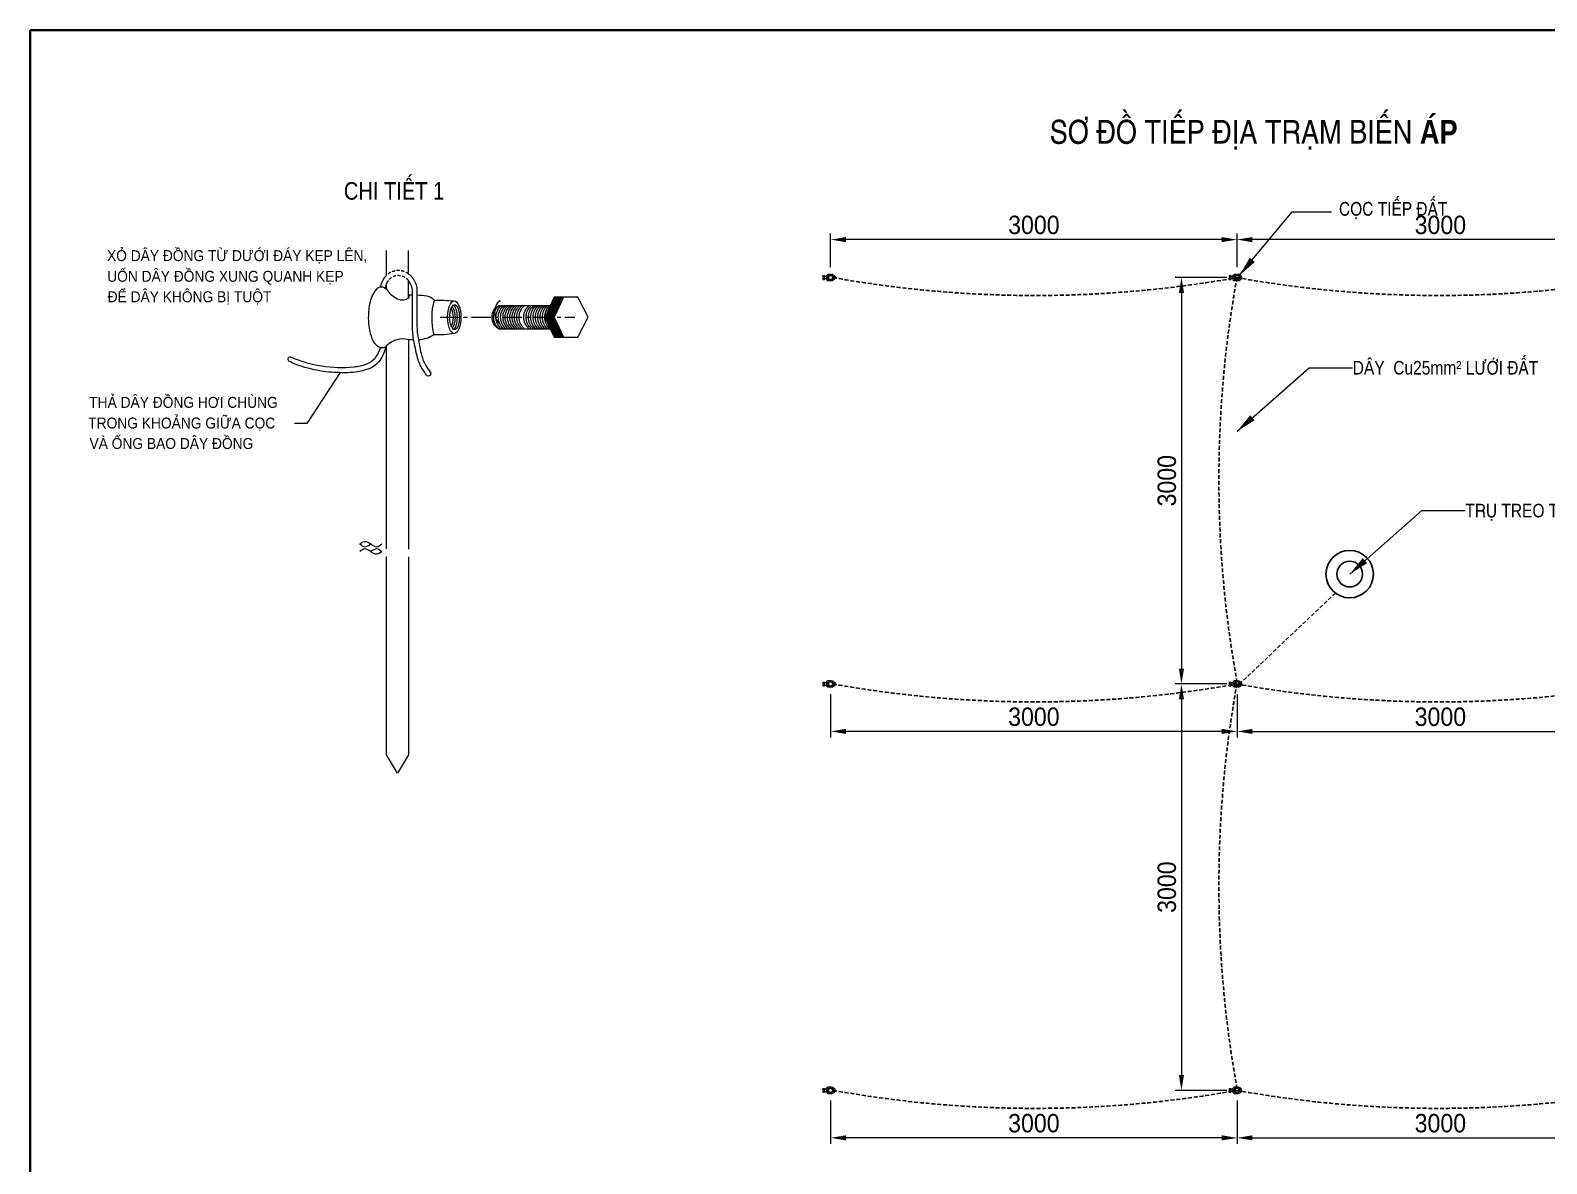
# Model space of a CAD drawing. Header units: millimetres. Extents: x -23083795 to 376618, y 113268 to 3804440.
# Drawn here: x 314039 to 321456, y 122480 to 128025 of the extents above; entities that cross this region are included whole.
import ezdxf

# ---------------------------------------------------------------- set-up
doc = ezdxf.new("R2010")
doc.units = ezdxf.units.MM
doc.header["$LTSCALE"] = 6
for name, pattern in [('CENTER', [50.8, 31.75, -6.35, 6.35, -6.35]), ('DASHED', [19.05, 12.7, -6.35]), ('HIDDEN2', [4.7625, 3.175, -1.5875])]:
    doc.linetypes.add(name, pattern=pattern)
for name, color, linetype, lineweight in [('Co ban', 3, 'Continuous', 13), ('DIM', 4, 'Continuous', 13), ('Hatch', 250, 'Continuous', 13), ('Net dam', 1, 'Continuous', 18), ('Netcoban', 4, 'Continuous', 25), ('netlonkhungten', 32, 'Continuous', 35), ('Netvua', 3, 'Continuous', 20), ('Text', 7, 'Continuous', 13), ('Truc', 6, 'Continuous', 9)]:
    doc.layers.add(name, color=color, linetype=linetype, lineweight=lineweight)
doc.styles.get("Standard").update_dxf_attribs({"font": 'VHELVCN_1.TTF', "height": 60})
doc.styles.add('VNI-HELVE', font='VHELVEN_0.TTF', dxfattribs={"width": 0.9})
doc.dimstyles.new('D10', dxfattribs={"dimtxt": 15, "dimasz": 15, "dimexe": 5, "dimexo": 10, "dimgap": 5, "dimtad": 1, "dimtoh": 1, "dimdec": 0, "dimdsep": 46, "dimtxsty": 'VNI-HELVE', "dimcen": 250, "dimclrd": 256, "dimclre": 256, "dimclrt": 7, "dimadec": 0, "dimazin": 0, "dimtfac": 1, "dimtdec": 0, "dimtmove": 0, "dimatfit": 1, "dimfxl": 1, "dimtolj": 1, "dimtzin": 0, "dimlwd": -1, "dimlwe": -1, "dimarcsym": 0})
doc.dimstyles.new('D50', dxfattribs={"dimtxt": 60, "dimasz": 75, "dimexe": 30, "dimexo": 50, "dimgap": 25, "dimtad": 1, "dimdec": 0, "dimdsep": 46, "dimtxsty": 'VNI-HELVE', "dimcen": 0, "dimclrd": 256, "dimclre": 256, "dimclrt": 7, "dimadec": 0, "dimazin": 0, "dimtfac": 1, "dimtdec": 0, "dimtmove": 1, "dimatfit": 3, "dimfxl": 1, "dimtolj": 1, "dimtzin": 0, "dimlwd": -1, "dimlwe": -1, "dimarcsym": 0})
doc.dimstyles.new('ISO-50', dxfattribs={"dimtxt": 2.5, "dimasz": 100, "dimexe": 50, "dimexo": 50, "dimtad": 0, "dimtoh": 1, "dimdec": 0, "dimlfac": 1.666667, "dimrnd": 1, "dimtxsty": 'Standard', "dimblk": 'OBLIQUE', "dimcen": 2.5, "dimclrd": 7, "dimclre": 7, "dimclrt": 7, "dimadec": 0, "dimazin": 0, "dimtfac": 1, "dimtdec": 0, "dimtmove": 0, "dimatfit": 3, "dimfxl": 1, "dimlwd": 0, "dimlwe": 0, "dimarcsym": 0})

# ---------------------------------------------------------------- blocks, each defined once
blk = doc.blocks.new('*D303')
at = {"layer": 'Defpoints', "color": 0}
for p in [(317954, 122838.9), (319942.2, 122838.9), (317954, 122606.6)]:
    blk.add_point(p, dxfattribs=at)
at = {"layer": 'DIM'}
for p, q in [((317954, 122788.9), (317954, 122576.6)), ((319942.2, 122788.9), (319942.2, 122576.6)), ((319867.2, 122606.6), (318029, 122606.6))]:
    blk.add_line(p, q, dxfattribs=at)
for points in [[(318029, 122619.1), (318029, 122594.1), (317954, 122606.6)], [(319867.2, 122619.1), (319867.2, 122594.1), (319942.2, 122606.6)]]:
    blk.add_solid(points, dxfattribs=at)
at = {"layer": 'DIM', "color": 7, "insert": (318948.1, 122677.9), "char_height": 90, "attachment_point": 5, "style": 'VNI-HELVE'}
blk.add_mtext('\\A1;3000', dxfattribs=at)
blk = doc.blocks.new('*D304')
at = {"layer": 'Defpoints', "color": 0}
for p in [(319942.2, 122838.9), (321930.5, 122838.9), (321930.5, 122606.6)]:
    blk.add_point(p, dxfattribs=at)
at = {"layer": 'DIM'}
for p, q in [((319942.2, 122788.9), (319942.2, 122576.6)), ((321930.5, 122788.9), (321930.5, 122576.6)), ((320017.2, 122606.6), (321855.5, 122606.6))]:
    blk.add_line(p, q, dxfattribs=at)
for points in [[(320017.2, 122619.1), (320017.2, 122594.1), (319942.2, 122606.6)], [(321855.5, 122619.1), (321855.5, 122594.1), (321930.5, 122606.6)]]:
    blk.add_solid(points, dxfattribs=at)
at = {"layer": 'DIM', "color": 7, "insert": (320936.4, 122677.9), "char_height": 90, "attachment_point": 5, "style": 'VNI-HELVE'}
blk.add_mtext('\\A1;3000', dxfattribs=at)
blk = doc.blocks.new('*D305')
at = {"layer": 'Defpoints', "color": 0}
for p in [(319942.2, 124827.1), (319669.9, 122838.9), (319942.2, 122838.9)]:
    blk.add_point(p, dxfattribs=at)
at = {"layer": 'DIM'}
for p, q in [((319892.2, 124827.1), (319639.9, 124827.1)), ((319669.9, 124752.1), (319669.9, 122913.9)), ((319892.2, 122838.9), (319639.9, 122838.9))]:
    blk.add_line(p, q, dxfattribs=at)
for points in [[(319657.4, 124752.1), (319682.4, 124752.1), (319669.9, 124827.1)], [(319657.4, 122913.9), (319682.4, 122913.9), (319669.9, 122838.9)]]:
    blk.add_solid(points, dxfattribs=at)
at = {"layer": 'DIM', "color": 7, "insert": (319598.7, 123833), "char_height": 90, "attachment_point": 5, "rotation": 90, "style": 'VNI-HELVE'}
blk.add_mtext('\\A1;3000', dxfattribs=at)
blk = doc.blocks.new('*D306')
at = {"layer": 'Defpoints', "color": 0}
for p in [(319942.2, 126815.4), (319669.9, 124827.1), (319942.2, 124827.1)]:
    blk.add_point(p, dxfattribs=at)
at = {"layer": 'DIM'}
for p, q in [((319892.2, 126815.4), (319639.9, 126815.4)), ((319669.9, 126740.4), (319669.9, 124902.1)), ((319892.2, 124827.1), (319639.9, 124827.1))]:
    blk.add_line(p, q, dxfattribs=at)
for points in [[(319657.4, 126740.4), (319682.4, 126740.4), (319669.9, 126815.4)], [(319657.4, 124902.1), (319682.4, 124902.1), (319669.9, 124827.1)]]:
    blk.add_solid(points, dxfattribs=at)
at = {"layer": 'DIM', "color": 7, "insert": (319598.7, 125821.3), "char_height": 90, "attachment_point": 5, "rotation": 90, "style": 'VNI-HELVE'}
blk.add_mtext('\\A1;3000', dxfattribs=at)
blk = doc.blocks.new('*D307')
at = {"layer": 'Defpoints', "color": 0}
for p in [(319942.2, 124827.1), (321930.5, 124827.1), (321930.5, 124594.9)]:
    blk.add_point(p, dxfattribs=at)
at = {"layer": 'DIM'}
for p, q in [((319942.2, 124777.1), (319942.2, 124564.9)), ((321930.5, 124777.1), (321930.5, 124564.9)), ((320017.2, 124594.9), (321855.5, 124594.9))]:
    blk.add_line(p, q, dxfattribs=at)
for points in [[(320017.2, 124607.4), (320017.2, 124582.4), (319942.2, 124594.9)], [(321855.5, 124607.4), (321855.5, 124582.4), (321930.5, 124594.9)]]:
    blk.add_solid(points, dxfattribs=at)
at = {"layer": 'DIM', "color": 7, "insert": (320936.4, 124666.1), "char_height": 90, "attachment_point": 5, "style": 'VNI-HELVE'}
blk.add_mtext('\\A1;3000', dxfattribs=at)
blk = doc.blocks.new('*D308')
at = {"layer": 'Defpoints', "color": 0}
for p in [(317954, 124827.1), (319942.2, 124827.1), (317954, 124594.9)]:
    blk.add_point(p, dxfattribs=at)
at = {"layer": 'DIM'}
for p, q in [((317954, 124777.1), (317954, 124564.9)), ((319942.2, 124777.1), (319942.2, 124564.9)), ((319867.2, 124594.9), (318029, 124594.9))]:
    blk.add_line(p, q, dxfattribs=at)
for points in [[(318029, 124607.4), (318029, 124582.4), (317954, 124594.9)], [(319867.2, 124607.4), (319867.2, 124582.4), (319942.2, 124594.9)]]:
    blk.add_solid(points, dxfattribs=at)
at = {"layer": 'DIM', "color": 7, "insert": (318948.1, 124666.1), "char_height": 90, "attachment_point": 5, "style": 'VNI-HELVE'}
blk.add_mtext('\\A1;3000', dxfattribs=at)
blk = doc.blocks.new('_Oblique')
at = {"color": 0, "lineweight": -2}
blk.add_line((-0.5, -0.5), (0.5, 0.5), dxfattribs=at)
blk = doc.blocks.new('*D309')
at = {"layer": 'Defpoints', "color": 0}
for p in [(317954, 127000.8), (317954, 126815.4), (319942.2, 126815.4)]:
    blk.add_point(p, dxfattribs=at)
at = {"layer": 'DIM'}
for p, q in [((317954, 126865.4), (317954, 127030.8)), ((319867.2, 127000.8), (318029, 127000.8)), ((319942.2, 126865.4), (319942.2, 127030.8))]:
    blk.add_line(p, q, dxfattribs=at)
for points in [[(318029, 127013.3), (318029, 126988.3), (317954, 127000.8)], [(319867.2, 127013.3), (319867.2, 126988.3), (319942.2, 127000.8)]]:
    blk.add_solid(points, dxfattribs=at)
at = {"layer": 'DIM', "color": 7, "insert": (318948.1, 127072.1), "char_height": 90, "attachment_point": 5, "style": 'VNI-HELVE'}
blk.add_mtext('\\A1;3000', dxfattribs=at)
blk = doc.blocks.new('*D310')
at = {"layer": 'Defpoints', "color": 0}
for p in [(319942.2, 127000.8), (319942.2, 126815.4), (321930.5, 126815.4)]:
    blk.add_point(p, dxfattribs=at)
at = {"layer": 'DIM'}
for p, q in [((319942.2, 126865.4), (319942.2, 127030.8)), ((321855.5, 127000.8), (320017.2, 127000.8)), ((321930.5, 126865.4), (321930.5, 127030.8))]:
    blk.add_line(p, q, dxfattribs=at)
for points in [[(320017.2, 127013.3), (320017.2, 126988.3), (319942.2, 127000.8)], [(321855.5, 127013.3), (321855.5, 126988.3), (321930.5, 127000.8)]]:
    blk.add_solid(points, dxfattribs=at)
at = {"layer": 'DIM', "color": 7, "insert": (320936.4, 127072.1), "char_height": 90, "attachment_point": 5, "style": 'VNI-HELVE'}
blk.add_mtext('\\A1;3000', dxfattribs=at)

msp = doc.modelspace()

# ---------------------------------------------------------------- hatches: boundary and pattern name
at = {"layer": 'Hatch'}
h = msp.add_hatch(dxfattribs=at)
h.set_pattern_fill('LINE', color=256, scale=1.339546, angle=45, style=0)
h.set_pattern_definition([(45, (-691926.8522, -74757.2392), (-3.007365643, 3.007365643), [])])
h.paths.add_polyline_path([(316647.66746, 126718.51629), (316601.92057, 126718.51629), (316555.23212, 126621.2827, 0.0000549853), (316555.23212, 126621.26598), (316600.97099, 126621.26598)])
h.paths.add_polyline_path([(316600.97901, 126621.26598), (316555.23212, 126621.26598), (316601.92057, 126524.03238), (316647.66746, 126524.03238)])

# ---------------------------------------------------------------- linework, layer by layer
for p, q in [((317963.87056, 126819.23719), (317970.24339, 126819.23719)), ((317963.87056, 126811.52378), (317970.24338, 126811.52378)), ((319952.11266, 126819.23719), (319958.48548, 126819.23719)), ((319952.11266, 126811.52378), (319958.48548, 126811.52378)), ((317963.87056, 124830.99509), (317970.24339, 124830.99509)), ((319952.11266, 124830.99509), (319958.48548, 124830.99509)), ((317963.87056, 124823.28168), (317970.24338, 124823.28168)), ((319952.11266, 124823.28168), (319958.48548, 124823.28168)), ((317963.87056, 122842.75299), (317970.24339, 122842.75299)), ((317963.87056, 122835.03958), (317970.24338, 122835.03958)), ((319952.11266, 122842.75299), (319958.48548, 122842.75299)), ((319952.11266, 122835.03958), (319958.48548, 122835.03958))]:
    msp.add_line(p, q)
for centre, radius in [((317953.99282, 126815.38048), 10.60396), ((317966.00843, 126815.38048), 1.41165), ((317967.42008, 126817.82554), 1.41165), ((317967.42008, 126812.93543), 1.41165), ((317968.83173, 126815.38048), 1.41165), ((317970.24338, 126817.82554), 1.41165), ((317970.24338, 126812.93543), 1.41165), ((317971.65503, 126815.38048), 1.41165), ((319942.23492, 126815.38048), 10.60396), ((319954.25053, 126815.38048), 1.41165), ((319955.66218, 126817.82554), 1.41165), ((319955.66218, 126812.93543), 1.41165), ((319957.07383, 126815.38048), 1.41165), ((319958.48548, 126817.82554), 1.41165), ((319958.48548, 126812.93543), 1.41165), ((319959.89713, 126815.38048), 1.41165), ((317953.99282, 124827.13838), 10.60396), ((317966.00843, 124827.13838), 1.41165), ((317967.42008, 124829.58344), 1.41165), ((317968.83173, 124827.13838), 1.41165), ((317970.24338, 124829.58344), 1.41165), ((317971.65503, 124827.13838), 1.41165), ((319942.23492, 124827.13838), 10.60396), ((319954.25053, 124827.13838), 1.41165), ((319955.66218, 124829.58344), 1.41165), ((319957.07383, 124827.13838), 1.41165), ((319958.48548, 124829.58344), 1.41165), ((319959.89713, 124827.13838), 1.41165), ((317967.42008, 124824.69333), 1.41165), ((317970.24338, 124824.69333), 1.41165), ((319955.66218, 124824.69333), 1.41165), ((319958.48548, 124824.69333), 1.41165), ((317953.99282, 122838.89629), 10.60396), ((317966.00843, 122838.89629), 1.41165), ((317967.42008, 122841.34134), 1.41165), ((317967.42008, 122836.45123), 1.41165), ((317968.83173, 122838.89629), 1.41165), ((317970.24338, 122841.34134), 1.41165), ((317970.24338, 122836.45123), 1.41165), ((317971.65503, 122838.89629), 1.41165), ((319942.23492, 122838.89629), 10.60396), ((319954.25053, 122838.89629), 1.41165), ((319955.66218, 122841.34134), 1.41165), ((319955.66218, 122836.45123), 1.41165), ((319957.07383, 122838.89629), 1.41165), ((319958.48548, 122841.34134), 1.41165), ((319958.48548, 122836.45123), 1.41165), ((319959.89713, 122838.89629), 1.41165)]:
    msp.add_circle(centre, radius)
at = {"layer": 'Co ban'}
for points in [[(316337.80657, 126587.87071, -0.4621218877), (316337.80657, 126703.60745, 0.055743867)], [(316332.27921, 126563.39761, -0.4621218877), (316332.27921, 126679.13435, 0.055743867)], [(316354.97877, 126563.39761, -0.4621218877), (316354.97877, 126679.13435, 0.055743867)], [(316377.67833, 126563.39761, -0.4621218877), (316377.67833, 126679.13435, 0.055743867)], [(316400.37789, 126563.39761, -0.4621218877), (316400.37789, 126679.13435, 0.055743867)], [(316423.07745, 126563.39761, -0.4621218877), (316423.07745, 126679.13435, 0.055743867)], [(316445.77701, 126563.39761, -0.4621218877), (316445.77701, 126679.13435, 0.055743867)], [(316491.17613, 126563.39761, -0.4621218877), (316491.17613, 126679.13435, 0.055743867)], [(316513.87568, 126563.39761, -0.4621218877), (316513.87568, 126679.13435, 0.055743867)], [(316536.57524, 126563.39761, -0.4621218877), (316536.57524, 126679.13435, 0.055743867)], [(316559.2748, 126563.39761, -0.4621218877), (316559.2748, 126679.13435, 0.055743867)], [(316581.97436, 126563.39761, -0.4621218877), (316581.97436, 126679.13435, 0.055743867)]]:
    msp.add_lwpolyline(points, format="xyb", dxfattribs=at)
for points in [[(315651.27167, 125511.72788), (315675.30596, 125524.2294), (315704.81221, 125511.74567), (315733.9448, 125498.06979), (315758.43532, 125511.71246)], [(315651.27167, 125511.72788), (315675.02038, 125498.59256), (315704.81221, 125511.74567)], [(315758.4012, 125474.18359), (315734.31847, 125461.74322), (315704.81221, 125474.22696), (315675.67963, 125487.90284), (315651.18901, 125474.26576)], [(315758.4012, 125474.18359), (315734.60405, 125487.38006), (315704.81221, 125474.22696)]]:
    msp.add_spline(points, degree=3, dxfattribs=at)
at = {"layer": 'Net dam'}
for points in [[(315781.94167, 126826.20905), (315781.94167, 126947.07789)], [(315889.10532, 126833.42374), (315889.10532, 126947.07789)], [(315781.94167, 126758.556), (315781.94167, 126786.51251)], [(315889.10532, 126714.79232), (315889.10532, 126800.35513)], [(316663.72841, 126718.51629), (316601.92057, 126718.51629), (316555.22811, 126621.27434), (316601.92057, 126524.03238), (316655.6394, 126524.03238)], [(316332.27921, 126679.13435), (316583.01063, 126679.13435)], [(315781.94167, 125487.25478), (315781.94167, 126481.35882)], [(315889.10532, 126511.08621), (315889.10532, 125487.23937)], [(315889.0712, 125449.7105), (315889.10532, 124479.80304), (315835.52349, 124390.47833), (315781.94167, 124479.80304), (315781.94167, 125449.85955)]]:
    msp.add_lwpolyline(points, dxfattribs=at)
at = {"layer": 'Net dam', "linetype": 'DASHED', "ltscale": 0.2}
for points in [[(315781.98188, 126826.24767, -0.3596659997), (315888.8048, 126833.63979, 14.450912729)], [(315781.94167, 126786.51251, -0.5704974163), (315889.00685, 126800.47746, 16.4780988946)]]:
    msp.add_lwpolyline(points, format="xyb", dxfattribs=at)
at = {"layer": 'Net dam'}
for points in [[(315889.10532, 126833.42374, -0.0673465268), (315904.40191, 126818.88051, -0.1246809771), (315925.8607, 126779.75216, -0.0682373552), (315930.34, 126749.68642), (315930.34, 126585.75562, 0.0420816161), (315937.36434, 126509.7255, 0.0270710354), (315953.32484, 126435.43852, 0.0639102196), (315973.11336, 126385.44742, 0.0330316177), (315995.58913, 126352.47446, -1.0528376162), (315976.22163, 126338.85518, 0.0059425035), (315947.52906, 126383.297, -0.054090871), (315927.4339, 126447.21441, -0.0225180961), (315918.82608, 126491.17837, -0.0316911425), (315908.75555, 126556.73039), (315908.75555, 126753.24384, 0.124795938), (315894.22641, 126793.12382, 0.0302308664), (315889.10532, 126800.35513)], [(315915.10663, 126509.74455, -0.004245541), (315889.10532, 126511.08621, 0.2674042118), (315781.94167, 126481.35882, -0.364152891), (315745.20025, 126473.9542, -0.1573338128), (315711.42902, 126515.49757, -0.0825618105), (315694.25225, 126616.92403, -0.0557639707), (315702.74871, 126696.4572, -0.1321482374), (315738.65298, 126764.34179, -0.3837499233), (315781.94167, 126758.556, 0.1475433966), (315827.36988, 126716.13385, 0.3071145591), (315889.10532, 126714.79232, 0.2468858835), (315892.81837, 126723.1662)], [(315753.17308, 126769.80085, -0.1248749658), (315771.79276, 126814.14729, -0.0529449192), (315781.94167, 126826.20905, -0.0529449192)], [(315781.94167, 126786.51251, 0.063121105), (315775.21221, 126764.58222)], [(315892.81837, 126723.1662, 0.2127894836), (315889.10532, 126729.6942, -0.0106429146), (315908.75555, 126730.22123, -0.0106429146)], [(315930.34, 126729.83597, -0.0262910281), (315978.65776, 126725.29077, -0.1861920261), (316014.20248, 126705.1725, -0.0244110214), (316110.15903, 126700.50026)], [(316014.35958, 126705.17252, 0.1346110295), (316013.77569, 126534.27597, -2.7785924958)], [(316583.01865, 126563.39761), (316332.27921, 126563.39761, -0.5985526372), (316332.27921, 126679.13435), (316578.37475, 126679.13435)], [(316343.62899, 126563.39761, -0.4621218877), (316343.62899, 126679.13435, 0.055743867)], [(316366.32855, 126563.39761, -0.4621218877), (316366.32855, 126679.13435, 0.055743867)], [(316389.02811, 126563.39761, -0.4621218877), (316389.02811, 126679.13435, 0.055743867)], [(316411.72767, 126563.39761, -0.4621218877), (316411.72767, 126679.13435, 0.055743867)], [(316434.42723, 126563.39761, -0.4621218877), (316434.42723, 126679.13435, 0.055743867)], [(316457.12679, 126563.39761, -0.4621218877), (316457.12679, 126679.13435, 0.055743867)], [(316479.82635, 126563.39761, -0.4621218877), (316479.82635, 126679.13435, 0.055743867)], [(316502.52591, 126563.39761, -0.4621218877), (316502.52591, 126679.13435, 0.055743867)], [(316525.22546, 126563.39761, -0.4621218877), (316525.22546, 126679.13435, 0.055743867)], [(316547.92502, 126563.39761, -0.4621218877), (316547.92502, 126679.13435, 0.055743867)], [(316570.62458, 126563.39761, -0.4621218877), (316570.62458, 126679.13435, 0.055743867)], [(316112.95458, 126541.73626, -0.0478628375), (316013.77569, 126534.27597, -0.1171326697), (315937.31898, 126509.98063, -0.1171326697)], [(315777.97548, 126477.2788, -0.0832983106), (315754.19134, 126418.31026, -0.1812255389), (315689.88783, 126366.75464, -0.0780769129), (315591.93725, 126349.56945, -0.0255049172), (315485.44394, 126353.9902, -0.044939282), (315368.37055, 126380.20391, -0.0579368451), (315304.06717, 126406.35533, -0.7256879786), (315312.29197, 126427.27642)], [(315312.29197, 126427.27642, 0.1308184679), (315622.59356, 126378.70957, 0.0643124621), (315682.20168, 126391.96573, 0.1531960144), (315730.15051, 126427.46325, 0.0787365772), (315752.83329, 126471.08775, 0.0510822125)]]:
    msp.add_lwpolyline(points, format="xyb", dxfattribs=at)
msp.add_lwpolyline([(316718.13255, 126718.51629), (316647.66746, 126718.51629), (316600.975, 126621.27434), (316647.66746, 126524.03238), (316718.13255, 126524.03238), (316768.00871, 126621.27434)], close=True, dxfattribs=at)
for centre, major_axis, ratio in [((316112.95458, 126621.26598), (0, 79.52972), 0.4081810975), ((316114.74412, 126621.26598), (0, 60.92398), 0.3853669466)]:
    msp.add_ellipse(centre, major_axis=major_axis, ratio=ratio, dxfattribs=at)
for centre, major_axis, ratio, start_param, end_param in [((316078.01988, 126620.06703), (0, 59.13961), 0.518783335, 3.8729611708, 5.5518167899), ((316089.57795, 126620.06703), (0, 60.15394), 0.4783617871, 3.6337587772, 5.7910191836), ((316104.5878, 126620.06703), (0, 60.92398), 0.3853669466, 3.3596091052, 6.0651688555)]:
    msp.add_ellipse(centre, major_axis=major_axis, ratio=ratio, start_param=start_param, end_param=end_param, dxfattribs=at)
at = {"layer": 'Netcoban', "color": 1, "linetype": 'HIDDEN2'}
msp.add_line((320422.77027, 125271.963), (319954.25053, 124827.13838), dxfattribs=at)
at = {"layer": 'Netcoban'}
for radius in [115.98079, 62.961]:
    msp.add_circle((320492.82552, 125364.39571), radius, dxfattribs=at)
at = {"layer": 'Netcoban', "color": 1, "linetype": 'HIDDEN2'}
for centre, start, end in [((318954.12167, 132309.65573), 259.804675986, 280.195324014), ((325435.45157, 125827.07696), 169.804675985, 190.195324015), ((320928.23098, 132309.65573), 259.804675986, 280.195324014), ((318953.06308, 130321.60369), 259.804675986, 280.195324014), ((325435.45157, 123839.21521), 169.804675985, 190.195324015), ((320927.17239, 130321.60369), 259.804675986, 280.195324014), ((318954.12167, 128333.17153), 259.804675986, 280.195324014), ((320928.23098, 128333.17153), 259.804675986, 280.195324014)]:
    msp.add_arc(centre, 5582.42136, start, end, dxfattribs=at)
at = {"layer": 'netlonkhungten'}
msp.add_lwpolyline([(314039.37466, 128024.60388), (331900.90399, 128024.60388), (331900.90399, 115085.8863), (314039.37466, 115085.8863)], close=True, dxfattribs=at)
at = {"layer": 'Netvua'}
for p, q in [((317933.50437, 126824.78681), (317939.00986, 126830.2923)), ((317954.34407, 126830.2923), (317939.00986, 126830.2923)), ((317948.87641, 126830.2923), (317959.03486, 126830.2923)), ((319921.74647, 126824.78681), (319927.25196, 126830.2923)), ((319942.58617, 126830.2923), (319927.25196, 126830.2923)), ((319937.11851, 126830.2923), (319947.27696, 126830.2923)), ((317915.02327, 126822.26796), (317915.02327, 126808.49301)), ((317915.73337, 126824.56378), (317923.50644, 126824.56378)), ((317915.73337, 126819.97213), (317923.50644, 126819.97213)), ((317915.73337, 126810.78884), (317923.50644, 126810.78884)), ((317915.73337, 126806.19719), (317923.50644, 126806.19719)), ((317923.50644, 126824.56378), (317923.50644, 126806.19719)), ((317933.50437, 126820.68246), (317923.50644, 126820.68246)), ((317923.50644, 126810.07851), (317933.50437, 126810.07851)), ((317933.50437, 126824.78681), (317933.50437, 126806.42022)), ((317933.50437, 126806.42022), (317939.45592, 126800.46867)), ((317942.72611, 126820.68246), (317939.31239, 126820.68246)), ((317939.31239, 126810.07851), (317942.72611, 126810.07851)), ((317939.45592, 126800.46867), (317959.03486, 126800.46867)), ((317942.72611, 126820.68246), (317943.38886, 126820.01972)), ((317942.72611, 126810.07851), (317943.38886, 126810.74125)), ((317943.38886, 126810.74125), (317943.38886, 126820.01972)), ((317948.87641, 126826.31582), (317959.03486, 126826.31582)), ((317948.87641, 126804.44515), (317959.03486, 126804.44515)), ((317966.38738, 126824.08965), (317969.52523, 126821.99775)), ((317969.52523, 126808.76321), (317966.38738, 126806.67132)), ((317968.59314, 126827.39829), (317971.73099, 126825.30639)), ((317971.73099, 126805.45458), (317968.59314, 126803.36268)), ((319903.26537, 126822.26796), (319903.26537, 126808.49301)), ((319903.97547, 126824.56378), (319911.74854, 126824.56378)), ((319903.97547, 126819.97213), (319911.74854, 126819.97213)), ((319903.97547, 126810.78884), (319911.74854, 126810.78884)), ((319903.97547, 126806.19719), (319911.74854, 126806.19719)), ((319911.74854, 126824.56378), (319911.74854, 126806.19719)), ((319921.74647, 126820.68246), (319911.74854, 126820.68246)), ((319911.74854, 126810.07851), (319921.74647, 126810.07851)), ((319921.74647, 126824.78681), (319921.74647, 126806.42022)), ((319921.74647, 126806.42022), (319927.69802, 126800.46867)), ((319930.96821, 126820.68246), (319927.55449, 126820.68246)), ((319927.55449, 126810.07851), (319930.96821, 126810.07851)), ((319927.69802, 126800.46867), (319947.27696, 126800.46867)), ((319930.96821, 126820.68246), (319931.63096, 126820.01972)), ((319930.96821, 126810.07851), (319931.63096, 126810.74125)), ((319931.63096, 126810.74125), (319931.63096, 126820.01972)), ((319937.11851, 126826.31582), (319947.27696, 126826.31582)), ((319937.11851, 126804.44515), (319947.27696, 126804.44515)), ((319954.62948, 126824.08965), (319957.76733, 126821.99775)), ((319957.76733, 126808.76321), (319954.62948, 126806.67132)), ((319956.83524, 126827.39829), (319959.97309, 126825.30639)), ((319959.97309, 126805.45458), (319956.83524, 126803.36268)), ((317915.02327, 124834.02586), (317915.02327, 124820.25091)), ((317915.73337, 124836.32168), (317923.50644, 124836.32168)), ((317915.73337, 124831.73003), (317923.50644, 124831.73003)), ((317923.50644, 124836.32168), (317923.50644, 124817.95509)), ((317933.50437, 124832.44036), (317923.50644, 124832.44036)), ((317933.50437, 124836.54471), (317939.00986, 124842.0502)), ((317933.50437, 124836.54471), (317933.50437, 124818.17812)), ((317954.34407, 124842.0502), (317939.00986, 124842.0502)), ((317942.72611, 124832.44036), (317939.31239, 124832.44036)), ((317942.72611, 124832.44036), (317943.38886, 124831.77762)), ((317943.38886, 124822.49915), (317943.38886, 124831.77762)), ((317948.87641, 124842.0502), (317959.03486, 124842.0502)), ((317948.87641, 124838.07372), (317959.03486, 124838.07372)), ((317966.38738, 124835.84755), (317969.52523, 124833.75565)), ((317968.59314, 124839.15619), (317971.73099, 124837.06429)), ((319903.26537, 124834.02586), (319903.26537, 124820.25091)), ((319903.97547, 124836.32168), (319911.74854, 124836.32168)), ((319903.97547, 124831.73003), (319911.74854, 124831.73003)), ((319911.74854, 124836.32168), (319911.74854, 124817.95509)), ((319921.74647, 124832.44036), (319911.74854, 124832.44036)), ((319921.74647, 124836.54471), (319927.25196, 124842.0502)), ((319921.74647, 124836.54471), (319921.74647, 124818.17812)), ((319942.58617, 124842.0502), (319927.25196, 124842.0502)), ((319930.96821, 124832.44036), (319927.55449, 124832.44036)), ((319930.96821, 124832.44036), (319931.63096, 124831.77762)), ((319931.63096, 124822.49915), (319931.63096, 124831.77762)), ((319937.11851, 124842.0502), (319947.27696, 124842.0502)), ((319937.11851, 124838.07372), (319947.27696, 124838.07372)), ((319954.62948, 124835.84755), (319957.76733, 124833.75565)), ((319956.83524, 124839.15619), (319959.97309, 124837.06429)), ((317915.73337, 124822.54674), (317923.50644, 124822.54674)), ((317915.73337, 124817.95509), (317923.50644, 124817.95509)), ((317923.50644, 124821.83641), (317933.50437, 124821.83641)), ((317933.50437, 124818.17812), (317939.45592, 124812.22657)), ((317939.31239, 124821.83641), (317942.72611, 124821.83641)), ((317939.45592, 124812.22657), (317959.03486, 124812.22657)), ((317942.72611, 124821.83641), (317943.38886, 124822.49915)), ((317948.87641, 124816.20305), (317959.03486, 124816.20305)), ((317969.52523, 124820.52112), (317966.38738, 124818.42922)), ((317971.73099, 124817.21248), (317968.59314, 124815.12058)), ((319903.97547, 124822.54674), (319911.74854, 124822.54674)), ((319903.97547, 124817.95509), (319911.74854, 124817.95509)), ((319911.74854, 124821.83641), (319921.74647, 124821.83641)), ((319921.74647, 124818.17812), (319927.69802, 124812.22657)), ((319927.55449, 124821.83641), (319930.96821, 124821.83641)), ((319927.69802, 124812.22657), (319947.27696, 124812.22657)), ((319930.96821, 124821.83641), (319931.63096, 124822.49915)), ((319937.11851, 124816.20305), (319947.27696, 124816.20305)), ((319957.76733, 124820.52112), (319954.62948, 124818.42922)), ((319959.97309, 124817.21248), (319956.83524, 124815.12058)), ((317915.02327, 122845.78376), (317915.02327, 122832.00881)), ((317915.73337, 122848.07958), (317923.50644, 122848.07958)), ((317915.73337, 122843.48793), (317923.50644, 122843.48793)), ((317915.73337, 122834.30464), (317923.50644, 122834.30464)), ((317915.73337, 122829.71299), (317923.50644, 122829.71299)), ((317923.50644, 122848.07958), (317923.50644, 122829.71299)), ((317933.50437, 122844.19826), (317923.50644, 122844.19826)), ((317923.50644, 122833.59431), (317933.50437, 122833.59431)), ((317933.50437, 122848.30262), (317939.00986, 122853.8081)), ((317933.50437, 122848.30262), (317933.50437, 122829.93602)), ((317933.50437, 122829.93602), (317939.45592, 122823.98447)), ((317954.34407, 122853.8081), (317939.00986, 122853.8081)), ((317942.72611, 122844.19826), (317939.31239, 122844.19826)), ((317939.31239, 122833.59431), (317942.72611, 122833.59431)), ((317942.72611, 122844.19826), (317943.38886, 122843.53552)), ((317942.72611, 122833.59431), (317943.38886, 122834.25705)), ((317943.38886, 122834.25705), (317943.38886, 122843.53552)), ((317948.87641, 122853.8081), (317959.03486, 122853.8081)), ((317948.87641, 122849.83162), (317959.03486, 122849.83162)), ((317948.87641, 122827.96095), (317959.03486, 122827.96095)), ((317966.38738, 122847.60545), (317969.52523, 122845.51356)), ((317969.52523, 122832.27902), (317966.38738, 122830.18712)), ((317968.59314, 122850.91409), (317971.73099, 122848.82219)), ((317971.73099, 122828.97038), (317968.59314, 122826.87848)), ((319903.26537, 122845.78376), (319903.26537, 122832.00881)), ((319903.97547, 122848.07958), (319911.74854, 122848.07958)), ((319903.97547, 122843.48793), (319911.74854, 122843.48793)), ((319903.97547, 122834.30464), (319911.74854, 122834.30464)), ((319903.97547, 122829.71299), (319911.74854, 122829.71299)), ((319911.74854, 122848.07958), (319911.74854, 122829.71299)), ((319921.74647, 122844.19826), (319911.74854, 122844.19826)), ((319911.74854, 122833.59431), (319921.74647, 122833.59431)), ((319921.74647, 122848.30262), (319927.25196, 122853.8081)), ((319921.74647, 122848.30262), (319921.74647, 122829.93602)), ((319921.74647, 122829.93602), (319927.69802, 122823.98447)), ((319942.58617, 122853.8081), (319927.25196, 122853.8081)), ((319930.96821, 122844.19826), (319927.55449, 122844.19826)), ((319927.55449, 122833.59431), (319930.96821, 122833.59431)), ((319930.96821, 122844.19826), (319931.63096, 122843.53552)), ((319930.96821, 122833.59431), (319931.63096, 122834.25705)), ((319931.63096, 122834.25705), (319931.63096, 122843.53552)), ((319937.11851, 122853.8081), (319947.27696, 122853.8081)), ((319937.11851, 122849.83162), (319947.27696, 122849.83162)), ((319937.11851, 122827.96095), (319947.27696, 122827.96095)), ((319954.62948, 122847.60545), (319957.76733, 122845.51356)), ((319957.76733, 122832.27902), (319954.62948, 122830.18712)), ((319956.83524, 122850.91409), (319959.97309, 122848.82219)), ((319959.97309, 122828.97038), (319956.83524, 122826.87848)), ((317939.45592, 122823.98447), (317959.03486, 122823.98447)), ((319927.69802, 122823.98447), (319947.27696, 122823.98447))]:
    msp.add_line(p, q, dxfattribs=at)
for centre, radius, start, end in [((317959.03486, 126813.06087), 17.23143, 56.309932474, 90), ((319947.27696, 126813.06087), 17.23143, 56.309932474, 90), ((317919.08963, 126822.26796), 4.06636, 145.626190436, 214.373809564), ((317930.22355, 126815.38048), 15.20028, 162.417631007, 197.582368993), ((317919.08963, 126808.49301), 4.06636, 145.626190436, 214.373809564), ((317948.87641, 126815.38048), 10.93533, 90, 270), ((317959.03486, 126813.06087), 13.25495, 56.309932474, 90), ((317959.03486, 126817.7001), 13.25495, 270, 303.690067526), ((317959.03486, 126817.7001), 17.23143, 270, 303.690067526), ((317959.03486, 126817.7001), 17.23143, 270, 303.690067526), ((317965.11372, 126815.38048), 7.95297, 303.690067526, 56.309932474), ((317965.11372, 126815.38048), 11.92945, 303.690067526, 56.309932474), ((319907.33173, 126822.26796), 4.06636, 145.626190436, 214.373809564), ((319918.46565, 126815.38048), 15.20028, 162.417631007, 197.582368993), ((319907.33173, 126808.49301), 4.06636, 145.626190436, 214.373809564), ((319937.11851, 126815.38048), 10.93533, 90, 270), ((319947.27696, 126813.06087), 13.25495, 56.309932474, 90), ((319947.27696, 126817.7001), 13.25495, 270, 303.690067526), ((319947.27696, 126817.7001), 17.23143, 270, 303.690067526), ((319947.27696, 126817.7001), 17.23143, 270, 303.690067526), ((319953.35582, 126815.38048), 7.95297, 303.690067526, 56.309932474), ((319953.35582, 126815.38048), 11.92945, 303.690067526, 56.309932474), ((317919.08963, 124834.02586), 4.06636, 145.626190436, 214.373809564), ((317930.22355, 124827.13838), 15.20028, 162.417631007, 197.582368993), ((317948.87641, 124827.13838), 10.93533, 90, 270), ((317959.03486, 124824.81877), 17.23143, 56.309932474, 90), ((317959.03486, 124824.81877), 13.25495, 56.309932474, 90), ((317965.11372, 124827.13838), 7.95297, 303.690067526, 56.309932474), ((317965.11372, 124827.13838), 11.92945, 303.690067526, 56.309932474), ((319907.33173, 124834.02586), 4.06636, 145.626190436, 214.373809564), ((319918.46565, 124827.13838), 15.20028, 162.417631007, 197.582368993), ((319937.11851, 124827.13838), 10.93533, 90, 270), ((319947.27696, 124824.81877), 17.23143, 56.309932474, 90), ((319947.27696, 124824.81877), 13.25495, 56.309932474, 90), ((319953.35582, 124827.13838), 7.95297, 303.690067526, 56.309932474), ((319953.35582, 124827.13838), 11.92945, 303.690067526, 56.309932474), ((317919.08963, 124820.25091), 4.06636, 145.626190436, 214.373809564), ((317959.03486, 124829.458), 13.25495, 270, 303.690067526), ((317959.03486, 124829.458), 17.23143, 270, 303.690067526), ((317959.03486, 124829.458), 17.23143, 270, 303.690067526), ((319907.33173, 124820.25091), 4.06636, 145.626190436, 214.373809564), ((319947.27696, 124829.458), 13.25495, 270, 303.690067526), ((319947.27696, 124829.458), 17.23143, 270, 303.690067526), ((319947.27696, 124829.458), 17.23143, 270, 303.690067526), ((317919.08963, 122845.78376), 4.06636, 145.626190436, 214.373809564), ((317930.22355, 122838.89629), 15.20028, 162.417631007, 197.582368993), ((317919.08963, 122832.00881), 4.06636, 145.626190436, 214.373809564), ((317948.87641, 122838.89629), 10.93533, 90, 270), ((317959.03486, 122836.57667), 17.23143, 56.309932474, 90), ((317959.03486, 122836.57667), 13.25495, 56.309932474, 90), ((317959.03486, 122841.2159), 13.25495, 270, 303.690067526), ((317959.03486, 122841.2159), 17.23143, 270, 303.690067526), ((317959.03486, 122841.2159), 17.23143, 270, 303.690067526), ((317965.11372, 122838.89629), 7.95297, 303.690067526, 56.309932474), ((317965.11372, 122838.89629), 11.92945, 303.690067526, 56.309932474), ((319907.33173, 122845.78376), 4.06636, 145.626190436, 214.373809564), ((319918.46565, 122838.89629), 15.20028, 162.417631007, 197.582368993), ((319907.33173, 122832.00881), 4.06636, 145.626190436, 214.373809564), ((319937.11851, 122838.89629), 10.93533, 90, 270), ((319947.27696, 122836.57667), 17.23143, 56.309932474, 90), ((319947.27696, 122836.57667), 13.25495, 56.309932474, 90), ((319947.27696, 122841.2159), 13.25495, 270, 303.690067526), ((319947.27696, 122841.2159), 17.23143, 270, 303.690067526), ((319947.27696, 122841.2159), 17.23143, 270, 303.690067526), ((319953.35582, 122838.89629), 7.95297, 303.690067526, 56.309932474), ((319953.35582, 122838.89629), 11.92945, 303.690067526, 56.309932474)]:
    msp.add_arc(centre, radius, start, end, dxfattribs=at)
at = {"layer": 'Truc', "linetype": 'CENTER', "ltscale": 0.5}
msp.add_lwpolyline([(316044.25826, 126621.26598), (316702.88941, 126621.26598)], dxfattribs=at)

# ---------------------------------------------------------------- texts
at = {"insert": (320023.0952, 127513.66655), "char_height": 115.9807891, "width": 2880.2959674, "attachment_point": 5}
msp.add_mtext('{\\fVNI-Helve-Condense|b1|i0|c0|p2;SÔ ÑOÀ TIEÁP ÑÒA TRAÏM BIEÁN AÙP}', dxfattribs=at)
at = {"layer": 'Netcoban', "color": 7, "char_height": 66.2747366, "attachment_point": 1}
for s, insert, width in [('COÏC TIEÁP ÑAÁT', (320440.61377, 127184.48197), 706.4952096), ('DAÂY  Cu25mm{\\fVNI-Helve-Condense|b0|i0|c0|p0;² LÖÔÙI ÑAÁT}', (320507.74787, 126407.02205), 1137.2798321), ('TRUÏ TREO TRAÏM', (321058.33847, 125708.21308), 1137.2797827)]:
    msp.add_mtext(s, dxfattribs=dict(at, insert=insert, width=width))
at = {"layer": 'Netvua', "insert": (315818.43668, 127238.49952), "char_height": 85.8, "attachment_point": 5}
msp.add_mtext('CHI TIEÁT 1', dxfattribs=at)
at = {"layer": 'Text', "style": 'VNI-HELVE', "width": 0.9}
for s, p in [('XOÛ DAÂY ÑOÀNG TÖØ DÖÔÙI ÑAÙY KEÏP LEÂN,', (314414.40926, 126895.57608)), ('UOÁN DAÂY ÑOÀNG XUNG QUANH KEÏP ', (314415.37903, 126794.43346)), ('ÑEÅ DAÂY KHOÂNG BÒ TUOÄT', (314417.50837, 126694.39391)), ('THAÛ DAÂY ÑOÀNG HÔI CHUØNG', (314327.56587, 126177.74837)), ('TRONG KHOAÛNG GIÖÕA COÏC', (314322.65627, 126076.60575)), ('VAØ OÁNG BAO DAÂY ÑOÀNG', (314329.00177, 125976.5662))]:
    msp.add_text(s, height=53.581824, dxfattribs=at).set_placement(p)

# ---------------------------------------------------------------- dimensions: what is measured, and where the dimension line sits
at = {"layer": 'DIM', "color": 1}
for base, p1, p2, picture, middle in [((317953.99282, 127000.79948), (319942.23492, 126815.38048), (317953.99282, 126815.38048), '*D309', (318948.11387, 127072.05296)), ((319942.23492, 127000.79948), (321930.47702, 126815.38048), (319942.23492, 126815.38048), '*D310', (320936.35597, 127072.05296))]:
    dim = msp.add_linear_dim(base=base, p1=p1, p2=p2, text='3000', dimstyle='D50', override={"dimtxt": 90}, dxfattribs=at)
    dim.commit()
    dim.dimension.update_dxf_attribs({"geometry": picture, "text_midpoint": middle})
at = {"layer": 'DIM'}
for base, p1, p2, picture, middle in [((319669.94738, 124827.13838), (319942.23492, 126815.38048), (319942.23492, 124827.13838), '*D306', (319669.94738, 125821.25943)), ((319669.94738, 122838.89629), (319942.23492, 124827.13838), (319942.23492, 122838.89629), '*D305', (319669.94738, 123833.01734))]:
    dim = msp.add_linear_dim(base=base, p1=p1, p2=p2, angle=90, text='3000', dimstyle='D50', override={"dimtxt": 90}, dxfattribs=at)
    dim.commit()
    dim.dimension.update_dxf_attribs({"geometry": picture, "text_midpoint": middle, "dimtype": 160})
for base, p1, p2, picture, middle in [((317953.99282, 124594.86144), (319942.23492, 124827.13838), (317953.99282, 124827.13838), '*D308', (318948.11387, 124666.11492)), ((321930.47702, 124594.86144), (319942.23492, 124827.13838), (321930.47702, 124827.13838), '*D307', (320936.35597, 124666.11492)), ((317953.99282, 122606.61934), (319942.23492, 122838.89629), (317953.99282, 122838.89629), '*D303', (318948.11387, 122677.87282)), ((321930.47702, 122606.61934), (319942.23492, 122838.89629), (321930.47702, 122838.89629), '*D304', (320936.35597, 122677.87282))]:
    dim = msp.add_linear_dim(base=base, p1=p1, p2=p2, text='3000', dimstyle='D50', override={"dimtxt": 90}, dxfattribs=at)
    dim.commit()
    dim.dimension.update_dxf_attribs({"geometry": picture, "text_midpoint": middle})

# ---------------------------------------------------------------- leaders
msp.add_leader([(315554.60905, 126350.05568), (315392.4619, 126101.58444), (315331.38608, 126101.58444)], dimstyle='D10', dxfattribs=at)
at = {"layer": 'Netcoban'}
for points in [[(319952.52207, 126824.58018), (320210.84963, 127135.91494), (320403.31175, 127135.91494)], [(319942.23492, 126063.20468), (320294.77512, 126373.88468), (320507.05751, 126373.88468)], [(320492.82552, 125364.39571), (320845.36572, 125675.07571), (321057.64811, 125675.07571)]]:
    msp.add_leader(points, dimstyle='ISO-50', override={"dimgap": 0.625, "dimtad": 0}, dxfattribs=at)

doc.saveas('drawing.dxf')
